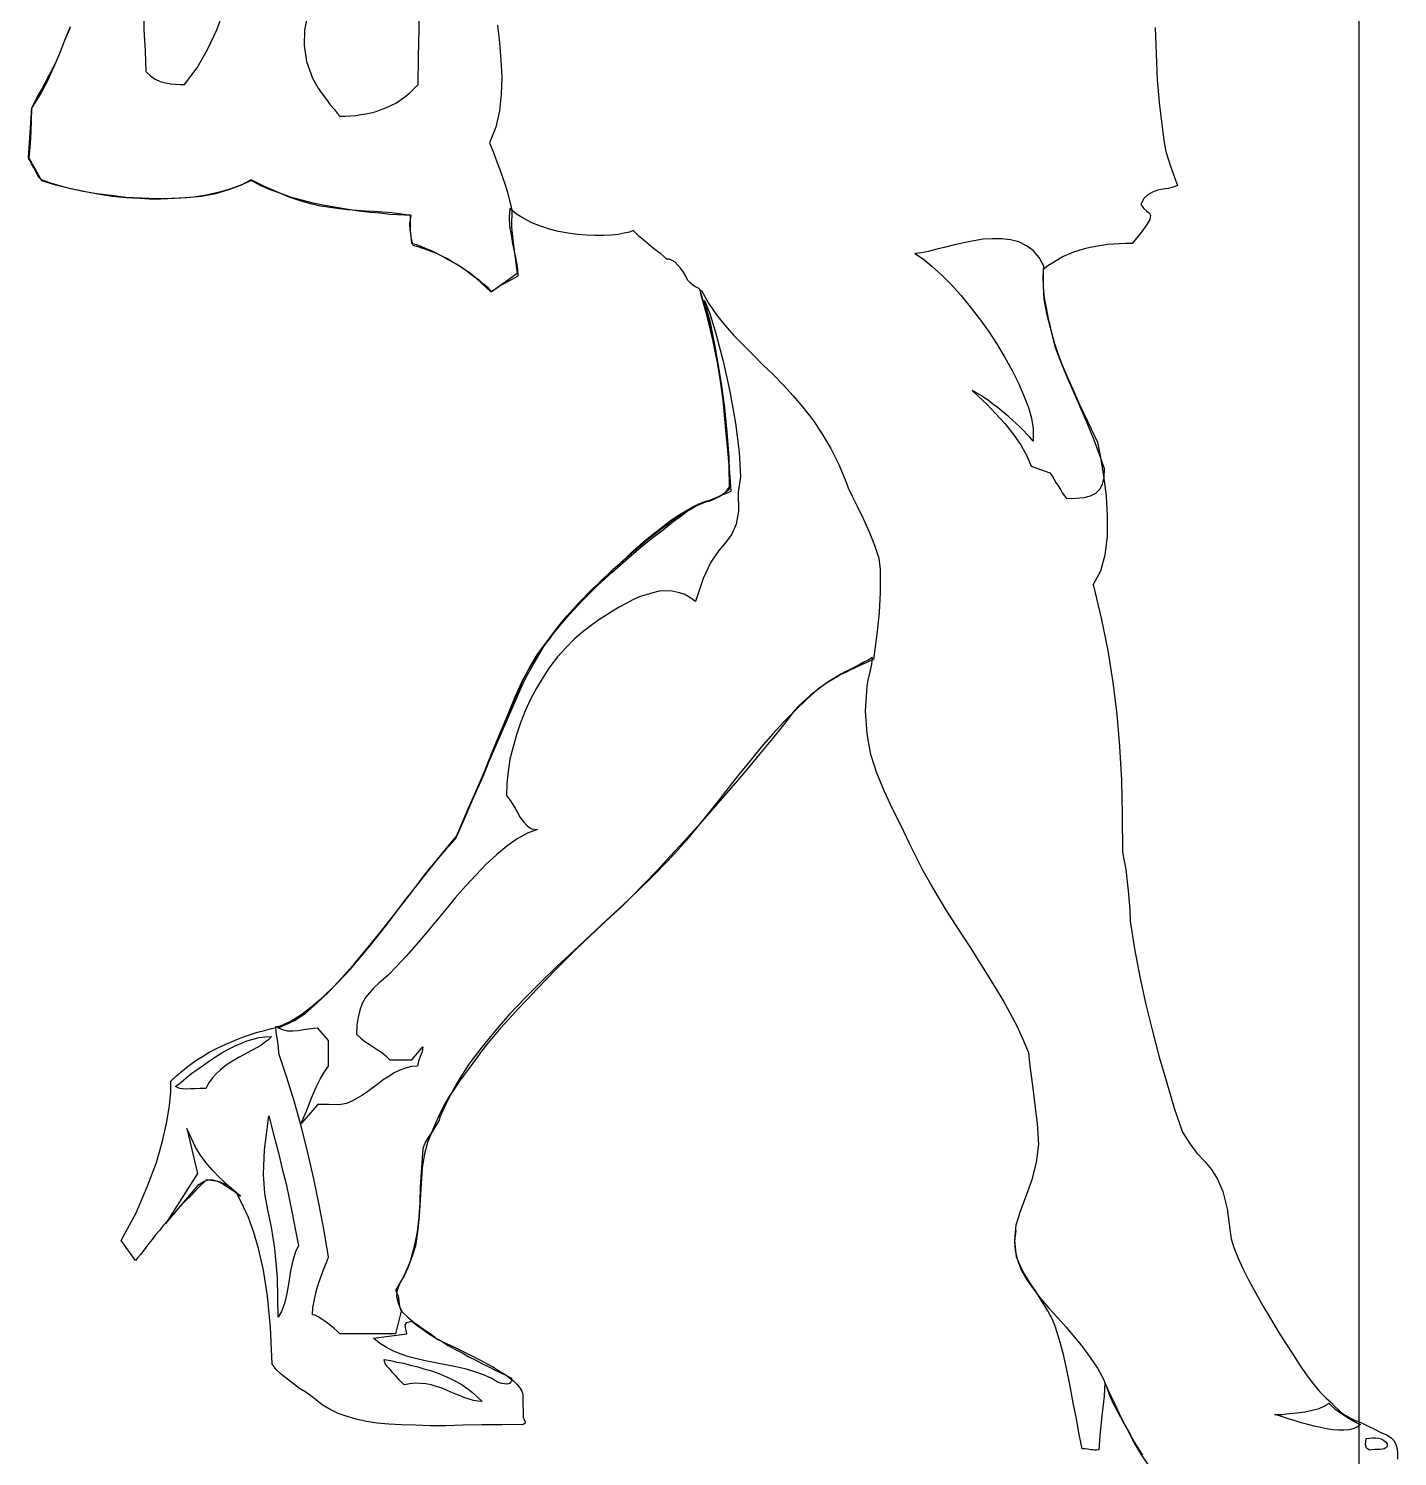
# Model space of a CAD drawing. Extents: x 11 to 592, y 33 to 88.
# Drawn here: x 274.67 to 281.45, y 47.96 to 55.03 of the extents above; entities that cross this region are included whole.
import ezdxf

# ---------------------------------------------------------------- set-up
doc = ezdxf.new("R2010")
doc.units = 0
doc.layers.get('0').update_dxf_attribs({"linetype": 'CONTINUOUS'})
doc.layers.add('PISO', color=5, linetype='CONTINUOUS')

msp = doc.modelspace()

# ---------------------------------------------------------------- linework, layer by layer
at = {"linetype": 'CONTINUOUS'}
for points in [[(276.0528, 55.0998), (276.0379, 55.0252), (276.036, 54.9487), (276.0472, 54.8703), (276.0771, 54.7882), (276.0901, 54.764), (276.105, 54.7378), (276.1256, 54.7098), (276.1461, 54.6819), (276.1647, 54.6557), (276.1853, 54.6333), (276.2002, 54.6147), (276.2133, 54.5998), (276.2394, 54.5998), (276.2656, 54.6016), (276.2916, 54.6034), (276.316, 54.6072), (276.342, 54.6109), (276.3663, 54.6165), (276.3925, 54.6221), (276.4167, 54.6315), (276.4409, 54.6408), (276.4653, 54.652), (276.4895, 54.6632), (276.5119, 54.6781), (276.5343, 54.6949), (276.5567, 54.7136), (276.5791, 54.7341), (276.5996, 54.7565), (276.6014, 54.8909), (276.6052, 55.0327), (276.6089, 55.1782)], [(275.2411, 55.1446), (275.2429, 55.0289), (275.2485, 54.9207), (275.2523, 54.8199), (275.2747, 54.7994), (275.2989, 54.7826), (275.3232, 54.7714), (275.3493, 54.764), (275.3754, 54.7602), (275.3996, 54.7583), (275.422, 54.7565), (275.4444, 54.7565), (275.5061, 54.8386), (275.5583, 54.93), (275.6031, 55.027), (275.6423, 55.1315)], [(280.2179, 47.9172), (280.1825, 47.9695), (280.147, 48.0292), (280.1134, 48.0927), (280.0799, 48.1561), (280.05, 48.2196), (280.022, 48.2774), (279.9996, 48.3297), (279.9959, 48.2606), (279.9847, 48.1635), (279.9754, 48.0665), (279.9697, 47.9956), (279.9585, 47.9937), (279.9474, 47.9937), (279.9399, 47.9956), (279.9324, 47.9956), (279.9231, 47.9975), (279.9138, 47.9993), (279.9026, 48.0012), (279.8876, 48.0012), (279.8727, 48.0721), (279.8596, 48.1486), (279.8429, 48.2289), (279.8279, 48.311), (279.8112, 48.3912), (279.7943, 48.4677), (279.7757, 48.5387), (279.7551, 48.6021), (279.7402, 48.6413), (279.7178, 48.6842), (279.6898, 48.729), (279.6599, 48.7775), (279.6282, 48.8242), (279.6002, 48.8689), (279.5778, 48.9119), (279.5629, 48.951), (279.5536, 49.0332), (279.5611, 49.1097), (279.5835, 49.1824), (279.6115, 49.2571), (279.6395, 49.3336), (279.6619, 49.4176), (279.673, 49.509), (279.6656, 49.6135), (279.6581, 49.6751), (279.645, 49.7871), (279.6301, 49.8971), (279.6226, 49.9606), (279.5947, 50.0278), (279.5648, 50.0931), (279.5312, 50.1584), (279.4957, 50.2219), (279.4584, 50.2853), (279.4193, 50.3488), (279.3782, 50.4122), (279.339, 50.4756), (279.298, 50.5391), (279.2569, 50.6025), (279.2159, 50.666), (279.1766, 50.7313), (279.1375, 50.7966), (279.1001, 50.8619), (279.0666, 50.9291), (279.033, 50.9981), (278.9919, 51.0859), (278.949, 51.1698), (278.9079, 51.2557), (278.8706, 51.3453), (278.8407, 51.4386), (278.8221, 51.5412), (278.8147, 51.6532), (278.8221, 51.7763), (278.8277, 51.8062), (278.8371, 51.8473), (278.8464, 51.8864), (278.8501, 51.9181), (278.8277, 51.9051), (278.8072, 51.8957), (278.7867, 51.8846), (278.7699, 51.8752), (278.7512, 51.8659), (278.7326, 51.8566), (278.7139, 51.8473), (278.6933, 51.836), (278.6374, 51.8025), (278.5795, 51.7614), (278.5235, 51.7129), (278.4675, 51.6587), (278.4097, 51.6009), (278.3537, 51.5393), (278.2977, 51.474), (278.2436, 51.4068), (278.1876, 51.3396), (278.1335, 51.2706), (278.0813, 51.2034), (278.029, 51.1381), (277.9786, 51.0747), (277.9282, 51.015), (277.8797, 50.959), (277.8331, 50.9086), (277.764, 50.8377), (277.6893, 50.7649), (277.6129, 50.6921), (277.5326, 50.6175), (277.4524, 50.5428), (277.3702, 50.4663), (277.2881, 50.3898), (277.2079, 50.3114), (277.1295, 50.2331), (277.0531, 50.1529), (276.9821, 50.0707), (276.9149, 49.9886), (276.8515, 49.9046), (276.7973, 49.8188), (276.7489, 49.7311), (276.7078, 49.6434), (276.7041, 49.6284), (276.6948, 49.6117), (276.6817, 49.5893), (276.6668, 49.565), (276.65, 49.5426), (276.6369, 49.5203), (276.6276, 49.5015), (276.6238, 49.4866), (276.6145, 49.369), (276.6107, 49.2963), (276.6089, 49.2216), (276.6033, 49.147), (276.5958, 49.0743), (276.5809, 49.0015), (276.5604, 48.9287), (276.5286, 48.8559), (276.4876, 48.785), (276.5007, 48.7588), (276.5044, 48.7328), (276.5081, 48.7047), (276.5212, 48.6786), (276.5492, 48.6525), (276.5753, 48.6301), (276.6014, 48.6114), (276.6257, 48.5946), (276.6462, 48.5797), (276.6649, 48.5685), (276.6817, 48.5555), (276.6948, 48.5442), (276.7414, 48.5218), (276.7843, 48.5014), (276.8272, 48.4808), (276.8665, 48.4603), (276.9056, 48.4416), (276.9411, 48.4211), (276.9728, 48.4043), (277.0027, 48.3856), (277.0307, 48.3689), (277.0531, 48.3521), (277.0736, 48.3352), (277.0904, 48.3185), (277.1034, 48.3017), (277.1128, 48.2868), (277.1184, 48.2699), (277.1184, 48.255), (277.1202, 48.1561), (277.1258, 48.1449), (277.1295, 48.1337), (277.1277, 48.1262), (277.1202, 48.1206), (277.0138, 48.1188), (276.9149, 48.1188), (276.8235, 48.1169), (276.7376, 48.1151), (276.6593, 48.1151), (276.5865, 48.1169), (276.5175, 48.1188), (276.4559, 48.1225), (276.3981, 48.1281), (276.3439, 48.1356), (276.2936, 48.1468), (276.2488, 48.1599), (276.204, 48.1748), (276.1647, 48.1953), (276.1256, 48.2177), (276.0901, 48.2457), (276.0696, 48.2625), (276.0435, 48.2811), (276.0136, 48.2998), (275.9838, 48.3222), (275.9539, 48.3446), (275.9241, 48.3689), (275.8979, 48.3931), (275.8774, 48.4192), (275.87, 48.6021), (275.855, 48.757), (275.8345, 48.8857), (275.8102, 48.9921), (275.7859, 49.0761), (275.7599, 49.1451), (275.7356, 49.1992), (275.7151, 49.244), (275.702, 49.2645), (275.6852, 49.2832), (275.6665, 49.2982), (275.6441, 49.3112), (275.6217, 49.3206), (275.5975, 49.3262), (275.5751, 49.3299), (275.5527, 49.3317), (275.5135, 49.2944), (275.4781, 49.2571), (275.4444, 49.2235), (275.4146, 49.1918), (275.3885, 49.1619), (275.3643, 49.134), (275.3399, 49.1078), (275.3195, 49.0817), (275.3008, 49.0593), (275.284, 49.0369), (275.2672, 49.0164), (275.2523, 48.9977), (275.2392, 48.9791), (275.2261, 48.9623), (275.213, 48.9473), (275.2019, 48.9324), (275.1309, 49.0313), (275.2037, 49.1694), (275.2597, 49.2982), (275.3045, 49.4176), (275.3344, 49.5239), (275.3568, 49.6191), (275.3698, 49.7012), (275.3754, 49.7684), (275.3754, 49.8207), (275.4053, 49.8487), (275.437, 49.8747), (275.4688, 49.9009), (275.5005, 49.9233), (275.5322, 49.9438), (275.5658, 49.9643), (275.5993, 49.9812), (275.633, 49.998), (275.6684, 50.0129), (275.702, 50.0278), (275.7356, 50.0409), (275.771, 50.052), (275.8046, 50.0633), (275.8401, 50.0726), (275.8737, 50.0819), (275.9073, 50.0894), (275.9632, 50.1155), (276.0193, 50.1491), (276.0752, 50.192), (276.1293, 50.2386), (276.1853, 50.2909), (276.2394, 50.3488), (276.2936, 50.4103), (276.3495, 50.4756), (276.4036, 50.5447), (276.4578, 50.6138), (276.5119, 50.6846), (276.5679, 50.7556), (276.622, 50.8284), (276.6779, 50.8974), (276.734, 50.9664), (276.7899, 51.0336), (277.0922, 51.7278), (277.1165, 51.7838), (277.1426, 51.836), (277.1706, 51.8864), (277.1986, 51.9331), (277.2247, 51.976), (277.2546, 52.017), (277.2826, 52.0563), (277.3105, 52.0917), (277.3385, 52.1253), (277.3666, 52.157), (277.3926, 52.1868), (277.4188, 52.213), (277.443, 52.2391), (277.4673, 52.2615), (277.4897, 52.282), (277.5102, 52.3026), (277.5382, 52.3287), (277.5662, 52.3567), (277.5979, 52.3847), (277.6315, 52.4145), (277.6651, 52.4462), (277.7006, 52.4779), (277.7361, 52.5078), (277.7734, 52.5377), (277.8107, 52.5675), (277.848, 52.5955), (277.8834, 52.6198), (277.9208, 52.6422), (277.9562, 52.6627), (277.9898, 52.6795), (278.0234, 52.6926), (278.0551, 52.7), (278.0738, 52.7075), (278.0906, 52.7168), (278.1074, 52.7262), (278.1204, 52.7373), (278.1298, 52.7467), (278.1373, 52.7579), (278.1428, 52.7691), (278.1428, 52.7803), (278.1391, 52.909), (278.1298, 53.0341), (278.1186, 53.1554), (278.1018, 53.2748), (278.0813, 53.3943), (278.057, 53.5099), (278.029, 53.6257), (277.9954, 53.7413), (277.9879, 53.7469), (277.9805, 53.7507), (277.973, 53.7544), (277.9675, 53.7581), (277.96, 53.7618), (277.9544, 53.7675), (277.9451, 53.7749), (277.9357, 53.7861), (277.9245, 53.8066), (277.9133, 53.8272), (277.9003, 53.8458), (277.8854, 53.8607), (277.8723, 53.8756), (277.8573, 53.885), (277.8442, 53.8906), (277.8293, 53.8906), (277.8162, 53.9037), (277.8013, 53.9168), (277.7845, 53.9298), (277.7659, 53.9448), (277.7435, 53.9615), (277.7211, 53.9821), (277.6931, 54.0045), (277.6651, 54.0324), (277.6465, 54.025), (277.6203, 54.0194), (277.5905, 54.0138), (277.5569, 54.01), (277.5177, 54.0082), (277.4767, 54.0082), (277.4337, 54.01), (277.3889, 54.0138), (277.3423, 54.0194), (277.2956, 54.0287), (277.2508, 54.0399), (277.206, 54.0548), (277.1632, 54.0717), (277.1239, 54.0921), (277.0866, 54.1145), (277.0549, 54.1425), (277.0512, 54.0996), (277.0531, 54.0548), (277.0605, 54.0119), (277.068, 53.9672), (277.0773, 53.9242), (277.0848, 53.8831), (277.0922, 53.844), (277.0941, 53.8066), (277.068, 53.7917), (277.0456, 53.7805), (277.0269, 53.7712), (277.012, 53.7618), (276.997, 53.7525), (276.9859, 53.7451), (276.9746, 53.7376), (276.9635, 53.7302), (276.9467, 53.7488), (276.9262, 53.7656), (276.9056, 53.7842), (276.8814, 53.8029), (276.8571, 53.8216), (276.831, 53.8383), (276.8048, 53.857), (276.7769, 53.8738), (276.7489, 53.8887), (276.7209, 53.9037), (276.6929, 53.9186), (276.6668, 53.9317), (276.6406, 53.9428), (276.6145, 53.9541), (276.5921, 53.9615), (276.5697, 53.969), (276.566, 54.0082), (276.5604, 54.0362), (276.5585, 54.066), (276.566, 54.1071), (276.5175, 54.1145), (276.4708, 54.1201), (276.426, 54.1239), (276.3831, 54.1276), (276.3402, 54.1295), (276.2973, 54.1314), (276.2525, 54.135), (276.2095, 54.1407), (276.1647, 54.1463), (276.1163, 54.1538), (276.0677, 54.1649), (276.0155, 54.1798), (275.9614, 54.1985), (275.9035, 54.2228), (275.8401, 54.2508), (275.7729, 54.2843), (275.7207, 54.2564), (275.6609, 54.234), (275.5975, 54.2153), (275.5285, 54.2022), (275.4557, 54.1948), (275.381, 54.1911), (275.3045, 54.1892), (275.2299, 54.1929), (275.1533, 54.1967), (275.0806, 54.206), (275.0097, 54.2153), (274.9425, 54.2265), (274.8809, 54.2395), (274.8249, 54.2545), (274.7764, 54.2694), (274.7353, 54.2843), (274.726, 54.2937), (274.7167, 54.3086), (274.7055, 54.3273), (274.6962, 54.346), (274.6868, 54.3627), (274.6794, 54.3777), (274.6738, 54.3888), (274.6719, 54.3926), (274.6887, 54.6408), (274.6999, 54.6632), (274.7148, 54.693), (274.7335, 54.7266), (274.754, 54.764), (274.7745, 54.8031), (274.7951, 54.8423), (274.8137, 54.8796), (274.8287, 54.9151), (274.8511, 54.9748), (274.8772, 55.0345)], [(276.9934, 55.0494), (277.0027, 54.9617), (277.0101, 54.8759), (277.0138, 54.792), (277.012, 54.7079), (277.0027, 54.6258), (276.984, 54.5456), (276.9541, 54.4672), (276.9728, 54.4187), (276.9896, 54.3739), (277.0045, 54.3347), (277.0176, 54.2974), (277.0307, 54.2601), (277.0418, 54.2228), (277.0531, 54.1817), (277.0642, 54.1369), (277.0624, 54.0493), (277.0698, 53.9727), (277.081, 53.898), (277.0904, 53.8197), (276.9616, 53.7283), (276.9373, 53.7507), (276.9131, 53.7731), (276.8907, 53.7935), (276.8665, 53.8123), (276.8421, 53.8309), (276.8179, 53.8477), (276.7937, 53.8645), (276.7694, 53.8776), (276.7451, 53.8925), (276.7209, 53.9037), (276.6966, 53.9168), (276.6724, 53.9261), (276.6481, 53.9354), (276.6238, 53.9448), (276.5996, 53.9522), (276.5753, 53.9597), (276.566, 54.0007), (276.5623, 54.0362), (276.5623, 54.0717), (276.5623, 54.109), (276.5324, 54.109), (276.4988, 54.1108), (276.4578, 54.1127), (276.4111, 54.1183), (276.3626, 54.122), (276.3085, 54.1295), (276.2543, 54.1369), (276.1965, 54.1463), (276.1387, 54.1574), (276.0808, 54.1687), (276.0248, 54.1836), (275.9688, 54.1985), (275.9148, 54.2172), (275.8643, 54.2359), (275.8177, 54.2564), (275.7748, 54.2806), (275.7225, 54.2583), (275.6684, 54.2377), (275.6106, 54.2209), (275.5509, 54.2078), (275.4892, 54.1985), (275.4258, 54.1929), (275.3605, 54.1892), (275.2933, 54.1873), (275.2243, 54.1911), (275.1552, 54.1948), (275.0862, 54.2022), (275.0153, 54.2135), (274.9462, 54.2265), (274.8753, 54.2415), (274.8063, 54.2583), (274.7372, 54.2788), (274.6756, 54.3908), (274.6813, 54.4635), (274.6849, 54.5213), (274.6868, 54.5774), (274.6887, 54.6389), (274.7297, 54.7043), (274.7652, 54.7733), (274.7969, 54.8423), (274.8268, 54.9114), (274.8529, 54.9786), (274.879, 55.0438)], [(280.2478, 55.0383), (280.2534, 54.9076), (280.259, 54.7789), (280.2702, 54.6501), (280.287, 54.5195), (280.2889, 54.4933), (280.2945, 54.4598), (280.3019, 54.4243), (280.3131, 54.3888), (280.3243, 54.3515), (280.3373, 54.3161), (280.3486, 54.2825), (280.3597, 54.2564), (280.3373, 54.247), (280.3131, 54.2415), (280.287, 54.2377), (280.2608, 54.2321), (280.2348, 54.2228), (280.2124, 54.2097), (280.1918, 54.1911), (280.1769, 54.1612), (280.1918, 54.1425), (280.2068, 54.1295), (280.2198, 54.1183), (280.2254, 54.1071), (280.2217, 54.0884), (280.2068, 54.0623), (280.1787, 54.0231), (280.134, 53.969), (280.1041, 53.969), (280.0724, 53.9672), (280.0425, 53.9652), (280.0127, 53.9634), (279.9847, 53.9597), (279.9548, 53.9541), (279.9268, 53.9484), (279.8988, 53.9428), (279.8709, 53.9335), (279.8447, 53.9261), (279.8186, 53.9149), (279.7925, 53.9037), (279.7664, 53.8887), (279.742, 53.8738), (279.7178, 53.8589), (279.6936, 53.8403), (279.6936, 53.7581), (279.6973, 53.6928), (279.7103, 53.6219), (279.7365, 53.5212), (279.7495, 53.4744), (279.7664, 53.4241), (279.7868, 53.3719), (279.8112, 53.314), (279.841, 53.2468), (279.8746, 53.1722), (279.9157, 53.0863), (279.9623, 52.9856), (279.9772, 52.909), (279.9921, 52.8176), (280.0052, 52.7187), (280.0108, 52.6179), (280.0108, 52.519), (279.9996, 52.4257), (279.9772, 52.3455), (279.9417, 52.2802), (279.9809, 52.1141), (280.0145, 51.9536), (280.0388, 51.795), (280.0593, 51.6382), (280.0724, 51.4778), (280.0817, 51.3117), (280.0855, 51.1381), (280.0873, 50.9553), (280.1041, 50.8694), (280.1153, 50.7631), (280.1228, 50.6697), (280.1247, 50.6156), (280.147, 50.4756), (280.1731, 50.3376), (280.203, 50.2013), (280.2348, 50.0688), (280.2683, 49.9401), (280.3056, 49.8132), (280.3429, 49.6881), (280.3841, 49.5687), (280.4214, 49.509), (280.4568, 49.4624), (280.4941, 49.4232), (280.5277, 49.384), (280.5576, 49.3355), (280.5837, 49.2739), (280.6042, 49.1881), (280.6191, 49.0743), (280.6247, 49.0406), (280.6378, 48.9977), (280.6584, 48.9473), (280.6826, 48.8932), (280.7125, 48.8335), (280.746, 48.7719), (280.7815, 48.7085), (280.8188, 48.645), (280.858, 48.5815), (280.8953, 48.5218), (280.9326, 48.464), (280.9662, 48.4118), (280.9979, 48.367), (281.026, 48.3297), (281.0465, 48.3017), (281.0633, 48.283), (281.0931, 48.2531), (281.1174, 48.2307), (281.1379, 48.2102), (281.1547, 48.1953), (281.1678, 48.1823), (281.1809, 48.1729), (281.192, 48.1654), (281.2014, 48.1599), (281.2126, 48.1542), (281.2238, 48.1486), (281.2387, 48.1412), (281.2555, 48.1356), (281.276, 48.1262), (281.3003, 48.1151), (281.3301, 48.1002), (281.3656, 48.0814), (281.3955, 48.0703), (281.416, 48.0554), (281.4309, 48.0404), (281.4403, 48.0217), (281.4458, 48.0012), (281.4477, 47.9769), (281.4477, 47.9489)], [(279.0591, 53.9186), (279.102, 53.8906), (279.1449, 53.8552), (279.1916, 53.8141), (279.2383, 53.7656), (279.2867, 53.7133), (279.3334, 53.6555), (279.3782, 53.5958), (279.423, 53.5342), (279.4659, 53.4689), (279.5051, 53.4036), (279.5405, 53.3401), (279.5723, 53.2767), (279.5984, 53.2151), (279.6208, 53.1573), (279.6357, 53.1031), (279.645, 53.0528), (279.645, 52.9893), (279.6301, 53.008), (279.6133, 53.0248), (279.5965, 53.0434), (279.5778, 53.0602), (279.5611, 53.077), (279.5424, 53.0938), (279.5237, 53.1106), (279.5051, 53.1274), (279.4846, 53.1442), (279.4659, 53.1591), (279.4454, 53.174), (279.4249, 53.189), (279.4043, 53.2039), (279.3838, 53.217), (279.3632, 53.23), (279.3428, 53.2412), (279.3745, 53.2114), (279.4155, 53.174), (279.4584, 53.1274), (279.5051, 53.077), (279.548, 53.0229), (279.5853, 52.9687), (279.6152, 52.9146), (279.6339, 52.8662), (279.7271, 52.8325), (279.7365, 52.8194), (279.7477, 52.8027), (279.757, 52.7859), (279.7682, 52.7691), (279.7794, 52.7504), (279.7888, 52.7337), (279.7999, 52.7187), (279.8092, 52.7056), (279.8578, 52.7075), (279.8969, 52.7113), (279.9287, 52.7187), (279.9548, 52.7318), (279.9754, 52.7523), (279.9884, 52.7766), (279.9959, 52.8101), (279.9978, 52.8531), (279.9716, 52.9296), (279.9436, 53.0024), (279.9138, 53.0752), (279.882, 53.1479), (279.8503, 53.2207), (279.8186, 53.2953), (279.7868, 53.3719), (279.7551, 53.4521), (279.744, 53.4988), (279.7327, 53.5491), (279.7197, 53.5976), (279.7103, 53.6499), (279.701, 53.7003), (279.6954, 53.7525), (279.6936, 53.8048), (279.6973, 53.857), (279.6749, 53.9), (279.645, 53.9335), (279.6115, 53.9578), (279.5742, 53.9765), (279.5331, 53.9876), (279.4902, 53.9914), (279.4435, 53.9914), (279.3969, 53.9895), (279.3502, 53.9821), (279.3017, 53.9727), (279.255, 53.9615), (279.2103, 53.9503), (279.1673, 53.941), (279.1263, 53.9298), (279.0908, 53.9224), (279.0591, 53.9186)], [(278.0029, 53.7357), (278.0383, 53.6741), (278.0775, 53.6163), (278.1186, 53.564), (278.1634, 53.5137), (278.21, 53.4651), (278.2586, 53.4167), (278.307, 53.3681), (278.3574, 53.3196), (278.4078, 53.2692), (278.4563, 53.2151), (278.5049, 53.1591), (278.5534, 53.0956), (278.5982, 53.0285), (278.643, 52.9538), (278.684, 52.8717), (278.7213, 52.7821), (278.7288, 52.7597), (278.7475, 52.7206), (278.7736, 52.6683), (278.8034, 52.6068), (278.8333, 52.5414), (278.8595, 52.4743), (278.8799, 52.4108), (278.8874, 52.3548), (278.8874, 52.2429), (278.8818, 52.1421), (278.8706, 52.0339), (278.8538, 51.9088), (278.8314, 51.8995), (278.809, 51.8883), (278.7867, 51.879), (278.7643, 51.8677), (278.74, 51.8584), (278.7176, 51.8453), (278.6933, 51.8342), (278.6691, 51.8193), (278.643, 51.8043), (278.6187, 51.7894), (278.5926, 51.7707), (278.5683, 51.7521), (278.5422, 51.7315), (278.5161, 51.7073), (278.4881, 51.683), (278.4619, 51.6551), (278.4153, 51.5934), (278.363, 51.5282), (278.3052, 51.4591), (278.2455, 51.3863), (278.182, 51.3117), (278.1167, 51.2351), (278.0496, 51.1587), (277.9824, 51.0822), (277.9152, 51.0075), (277.848, 50.9347), (277.7827, 50.8638), (277.7192, 50.7985), (277.6595, 50.7369), (277.6036, 50.681), (277.5513, 50.6324), (277.5046, 50.5895), (277.4804, 50.5671), (277.4505, 50.5391), (277.415, 50.5055), (277.374, 50.4663), (277.3311, 50.4234), (277.2844, 50.3768), (277.2378, 50.3282), (277.1893, 50.2779), (277.1408, 50.2275), (277.0941, 50.1771), (277.0493, 50.1285), (277.0083, 50.0838), (276.971, 50.0409), (276.9392, 50.0016), (276.9131, 49.9699), (276.8944, 49.9419), (276.8478, 49.8785), (276.8086, 49.8263), (276.7787, 49.7815), (276.7507, 49.7404), (276.7265, 49.6975), (276.7022, 49.649), (276.6761, 49.5893), (276.6462, 49.5165), (276.6313, 49.4605), (276.6201, 49.3914), (276.6145, 49.3149), (276.6107, 49.2328), (276.6052, 49.1507), (276.5977, 49.0743), (276.5865, 49.0051), (276.5697, 48.9492), (276.5492, 48.897), (276.5305, 48.8578), (276.5137, 48.8279), (276.5026, 48.8036), (276.4951, 48.7794), (276.4932, 48.7551), (276.5007, 48.7234), (276.5156, 48.6823), (276.4876, 48.5704), (276.2133, 48.5704), (276.2002, 48.5835), (276.1835, 48.5984), (276.1647, 48.6133), (276.1443, 48.6283), (276.1237, 48.6432), (276.105, 48.6543), (276.0901, 48.6618), (276.0771, 48.6637), (276.079, 48.701), (276.0864, 48.7402), (276.0957, 48.7794), (276.1069, 48.8185), (276.12, 48.8559), (276.1331, 48.8913), (276.1461, 48.923), (276.1573, 48.9492), (276.1349, 49.0798), (276.1107, 49.2086), (276.0845, 49.3373), (276.0547, 49.4661), (276.0229, 49.593), (275.9875, 49.7162), (275.9502, 49.8393), (275.911, 49.9588), (275.9091, 49.9886), (275.9035, 50.026), (275.8979, 50.0614), (275.896, 50.0912), (275.939, 50.0987), (275.9875, 50.1211), (276.0416, 50.1565), (276.0995, 50.2069), (276.1592, 50.2648), (276.2226, 50.332), (276.288, 50.4066), (276.3533, 50.485), (276.4167, 50.5634), (276.4802, 50.6436), (276.5417, 50.7238), (276.5996, 50.7985), (276.6555, 50.8676), (276.7041, 50.9291), (276.7489, 50.9814), (276.7862, 51.0225), (276.8291, 51.1195), (276.8627, 51.1978), (276.8907, 51.2613), (276.9131, 51.3117), (276.9299, 51.3509), (276.9429, 51.3844), (276.9541, 51.4106), (276.9635, 51.4348), (276.9728, 51.4572), (276.9821, 51.4834), (276.9934, 51.5113), (277.0083, 51.5486), (277.0288, 51.5934), (277.0531, 51.6513), (277.0829, 51.7222), (277.1221, 51.8099), (277.1519, 51.8677), (277.1893, 51.9312), (277.2359, 51.9946), (277.2863, 52.0618), (277.3442, 52.129), (277.4057, 52.1962), (277.4692, 52.2615), (277.5364, 52.3268), (277.6036, 52.3884), (277.6707, 52.4481), (277.7361, 52.5023), (277.7995, 52.5526), (277.861, 52.5974), (277.917, 52.6347), (277.9675, 52.6646), (278.0122, 52.687), (278.0234, 52.6889), (278.0402, 52.6926), (278.057, 52.7), (278.0756, 52.7094), (278.0943, 52.7187), (278.113, 52.7299), (278.1279, 52.743), (278.141, 52.7542), (278.1391, 52.8736), (278.1317, 52.9967), (278.1186, 53.1218), (278.1036, 53.2468), (278.0831, 53.3699), (278.0589, 53.4913), (278.0308, 53.6088), (277.9992, 53.7189), (277.9973, 53.7338), (277.9973, 53.7357), (277.9992, 53.7357), (278.0029, 53.7357)], [(278.0178, 53.6872), (278.0421, 53.6275), (278.0738, 53.523), (278.1093, 53.3868), (278.1428, 53.2356), (278.1708, 53.0788), (278.1895, 52.9352), (278.1951, 52.8158), (278.1839, 52.7373), (278.1858, 52.6441), (278.1746, 52.5788), (278.1522, 52.5302), (278.1242, 52.491), (278.0887, 52.4481), (278.0496, 52.3903), (278.0103, 52.31), (277.973, 52.1962), (277.9451, 52.2167), (277.917, 52.2316), (277.8872, 52.241), (277.8573, 52.2466), (277.8256, 52.2485), (277.7938, 52.2466), (277.7621, 52.2391), (277.7286, 52.2298), (277.695, 52.2186), (277.6633, 52.2037), (277.6296, 52.1868), (277.5961, 52.1682), (277.5625, 52.1477), (277.5289, 52.1271), (277.4953, 52.1047), (277.4636, 52.0823), (277.417, 52.0469), (277.3722, 52.0096), (277.3311, 51.9667), (277.2901, 51.9219), (277.2527, 51.8734), (277.2191, 51.8211), (277.1855, 51.767), (277.1557, 51.7129), (277.1295, 51.6551), (277.1072, 51.5953), (277.0866, 51.5356), (277.0698, 51.4759), (277.0549, 51.4162), (277.0456, 51.3546), (277.04, 51.2948), (277.0381, 51.2351), (277.0567, 51.2091), (277.0736, 51.1829), (277.0904, 51.1549), (277.1053, 51.127), (277.1221, 51.1046), (277.1408, 51.084), (277.1632, 51.0709), (277.1911, 51.0672), (277.1408, 51.0485), (277.0904, 51.0205), (277.04, 50.9851), (276.9877, 50.9422), (276.9373, 50.8956), (276.8869, 50.8433), (276.8347, 50.7873), (276.7843, 50.7294), (276.7358, 50.6697), (276.6854, 50.61), (276.6369, 50.5503), (276.5884, 50.4944), (276.5417, 50.4402), (276.4951, 50.3898), (276.4503, 50.345), (276.4055, 50.3058), (276.3812, 50.2834), (276.3588, 50.2592), (276.3402, 50.235), (276.3234, 50.2051), (276.3122, 50.1733), (276.3029, 50.1379), (276.2973, 50.0987), (276.2954, 50.0539), (276.316, 50.0334), (276.3364, 50.0166), (276.357, 50.0036), (276.3775, 49.9905), (276.3981, 49.9774), (276.4185, 49.9643), (276.4391, 49.9475), (276.4596, 49.927), (276.5697, 49.927), (276.6238, 49.9905), (276.6201, 49.9662), (276.6107, 49.9438), (276.6014, 49.9195), (276.5977, 49.8953), (276.5679, 49.8935), (276.538, 49.886), (276.51, 49.8747), (276.482, 49.8617), (276.4559, 49.8449), (276.4279, 49.8281), (276.4018, 49.8076), (276.3775, 49.789), (276.3514, 49.7702), (276.3253, 49.7516), (276.2991, 49.7367), (276.2712, 49.7218), (276.245, 49.7105), (276.217, 49.705), (276.1871, 49.7031), (276.1573, 49.705), (276.1032, 49.705), (276.0211, 49.6117), (276.0323, 49.6397), (276.0472, 49.6732), (276.0621, 49.7124), (276.079, 49.7535), (276.0976, 49.7945), (276.1163, 49.8337), (276.1368, 49.8673), (276.1573, 49.8953), (276.1573, 50.0222), (276.1032, 50.0838), (276.0808, 50.0819), (276.0584, 50.0782), (276.0323, 50.0744), (276.0062, 50.0707), (275.98, 50.0688), (275.9539, 50.0688), (275.9297, 50.0744), (275.9073, 50.0838), (275.9688, 50.1155), (276.0286, 50.1547), (276.0883, 50.2013), (276.148, 50.2536), (276.204, 50.3114), (276.2618, 50.373), (276.316, 50.4365), (276.3719, 50.5037), (276.426, 50.5727), (276.4783, 50.6417), (276.5324, 50.7108), (276.5847, 50.7798), (276.635, 50.8452), (276.6873, 50.9105), (276.7376, 50.9702), (276.788, 51.0261), (276.8142, 51.0915), (276.8478, 51.1698), (276.8869, 51.2594), (276.928, 51.3546), (276.969, 51.4535), (277.0083, 51.5486), (277.0456, 51.6382), (277.0773, 51.7166), (277.1165, 51.8043), (277.165, 51.8883), (277.221, 51.9722), (277.2826, 52.0525), (277.3479, 52.1309), (277.417, 52.2037), (277.4878, 52.2746), (277.5588, 52.3399), (277.6278, 52.4015), (277.6931, 52.4575), (277.7547, 52.5078), (277.8126, 52.5507), (277.861, 52.5899), (277.9021, 52.6198), (277.932, 52.6441), (277.9506, 52.659), (278.1503, 52.743), (278.1428, 52.8344), (278.1335, 52.9445), (278.1223, 53.0639), (278.1093, 53.1927), (278.0925, 53.3233), (278.072, 53.4521), (278.0477, 53.5752), (278.0178, 53.6872)], [(275.3996, 49.7945), (275.4258, 49.815), (275.4519, 49.8374), (275.4799, 49.8598), (275.5098, 49.8804), (275.5378, 49.9009), (275.5676, 49.9215), (275.5975, 49.9419), (275.6292, 49.9606), (275.659, 49.9774), (275.6908, 49.9942), (275.7225, 50.0073), (275.7524, 50.0203), (275.7841, 50.0296), (275.8139, 50.0371), (275.8438, 50.0409), (275.8737, 50.0427), (275.8587, 50.026), (275.8401, 50.0129), (275.8214, 49.998), (275.8009, 49.9867), (275.7785, 49.9737), (275.758, 49.9625), (275.7337, 49.9494), (275.7113, 49.9382), (275.6889, 49.9252), (275.6647, 49.9102), (275.6441, 49.8953), (275.6217, 49.8767), (275.6012, 49.858), (275.5826, 49.8374), (275.5639, 49.8132), (275.549, 49.7852), (275.521, 49.7852), (275.4967, 49.7833), (275.4743, 49.7833), (275.4538, 49.7815), (275.4351, 49.7833), (275.4202, 49.7852), (275.409, 49.789), (275.3996, 49.7945)], [(275.8606, 49.649), (275.8867, 49.552), (275.9091, 49.4661), (275.9278, 49.3877), (275.9465, 49.3131), (275.9614, 49.2403), (275.9763, 49.1675), (275.9912, 49.0892), (276.008, 49.0071), (275.9931, 48.9753), (275.98, 48.9324), (275.9688, 48.882), (275.9595, 48.826), (275.9502, 48.7701), (275.939, 48.7197), (275.9241, 48.6805), (275.9073, 48.6525), (275.9035, 48.8484), (275.8904, 48.9921), (275.8737, 49.0985), (275.8569, 49.1843), (275.842, 49.2645), (275.8345, 49.3597), (275.8401, 49.481), (275.8606, 49.649)], [(275.7207, 49.2515), (275.6647, 49.3), (275.618, 49.343), (275.5807, 49.3821), (275.549, 49.4176), (275.5228, 49.4549), (275.4986, 49.4941), (275.4781, 49.537), (275.4557, 49.5874), (275.5079, 49.3635), (275.3493, 49.1153), (275.5154, 49.3093), (275.5378, 49.3242), (275.5602, 49.3317), (275.5826, 49.3317), (275.6068, 49.3262), (275.633, 49.3131), (275.659, 49.2963), (275.6889, 49.2758), (275.7207, 49.2515)], [(279.5592, 49.0817), (279.5518, 49.0295), (279.5554, 48.9809), (279.5685, 48.9305), (279.5872, 48.8839), (279.6133, 48.8372), (279.6469, 48.7906), (279.6823, 48.7439), (279.7216, 48.6973), (279.7644, 48.6506), (279.8055, 48.6039), (279.8485, 48.5536), (279.8895, 48.5051), (279.9268, 48.4528), (279.9623, 48.4006), (279.9921, 48.3446), (280.0164, 48.2868), (280.022, 48.2662), (280.0388, 48.2289), (280.0631, 48.1823), (280.091, 48.13), (280.1209, 48.0778), (280.147, 48.031), (280.1713, 47.9919), (280.1862, 47.9695)], [(276.5697, 48.6319), (276.5958, 48.6114), (276.622, 48.5928), (276.6519, 48.5722), (276.6835, 48.5517), (276.7152, 48.5331), (276.7489, 48.5125), (276.7824, 48.4939), (276.8179, 48.4752), (276.8515, 48.4566), (276.8851, 48.4397), (276.9187, 48.4211), (276.9504, 48.4062), (276.9821, 48.3894), (277.0101, 48.3763), (277.0381, 48.3632), (277.0624, 48.3501), (277.0624, 48.339), (277.0586, 48.3315), (277.0549, 48.3259), (277.0474, 48.3222), (277.0381, 48.3203), (277.0269, 48.3222), (277.0138, 48.3241), (276.997, 48.3297), (276.9616, 48.3501), (276.9243, 48.367), (276.8851, 48.38), (276.8441, 48.3931), (276.803, 48.4024), (276.762, 48.4118), (276.719, 48.4192), (276.6779, 48.4286), (276.635, 48.436), (276.594, 48.4453), (276.5548, 48.4566), (276.5156, 48.4696), (276.4783, 48.4845), (276.4429, 48.5014), (276.4092, 48.5238), (276.3794, 48.548), (276.5436, 48.5704), (276.5399, 48.5928), (276.5361, 48.6133), (276.5436, 48.6263), (276.5697, 48.6319)], [(276.4316, 48.4435), (276.4633, 48.4379), (276.4951, 48.4304), (276.5286, 48.4248), (276.5604, 48.4155), (276.594, 48.408), (276.6276, 48.3968), (276.6612, 48.3875), (276.6948, 48.3763), (276.7265, 48.3632), (276.7582, 48.3483), (276.788, 48.3334), (276.8179, 48.3166), (276.8459, 48.2979), (276.8701, 48.2793), (276.8944, 48.2569), (276.9168, 48.2345), (276.8963, 48.2363), (276.8739, 48.2401), (276.8534, 48.2457), (276.831, 48.2531), (276.8086, 48.2625), (276.7862, 48.2718), (276.762, 48.2811), (276.7376, 48.2923), (276.7134, 48.3017), (276.6892, 48.3091), (276.6649, 48.3166), (276.6388, 48.3222), (276.6126, 48.3241), (276.5847, 48.3259), (276.5585, 48.3222), (276.5305, 48.3166), (276.51, 48.339), (276.4913, 48.3595), (276.4746, 48.3763), (276.4615, 48.3931), (276.4484, 48.4062), (276.4391, 48.4192), (276.4335, 48.4323), (276.4316, 48.4435)], [(280.8412, 48.171), (280.8748, 48.171), (280.9102, 48.1748), (280.9495, 48.1785), (280.9886, 48.1841), (281.026, 48.1916), (281.0596, 48.2009), (281.0875, 48.214), (281.1081, 48.227), (281.1211, 48.214), (281.1379, 48.199), (281.1585, 48.1841), (281.1809, 48.1692), (281.2032, 48.1542), (281.2256, 48.1412), (281.2462, 48.13), (281.2648, 48.1206), (281.2499, 48.1095), (281.2293, 48.1002), (281.2089, 48.0945), (281.1827, 48.0927), (281.1566, 48.0927), (281.1267, 48.0945), (281.0969, 48.1002), (281.067, 48.1057), (281.0353, 48.1132), (281.0036, 48.1206), (280.9719, 48.13), (280.942, 48.1393), (280.914, 48.1468), (280.8879, 48.1561), (280.8636, 48.1635), (280.8412, 48.171)], [(281.2928, 48.0516), (281.3096, 48.0534), (281.3245, 48.0554), (281.3394, 48.0554), (281.3544, 48.0534), (281.3675, 48.0497), (281.3786, 48.0441), (281.388, 48.0348), (281.3973, 48.0255), (281.3973, 48.0161), (281.3955, 48.0106), (281.3898, 48.005), (281.3824, 48.0012), (281.3731, 47.9993), (281.3618, 47.9975), (281.3507, 47.9975), (281.3376, 47.9975), (281.3096, 47.9937), (281.2947, 48.0031), (281.2891, 48.0217), (281.2928, 48.0516)]]:
    msp.add_lwpolyline(points, dxfattribs=at)
at = {"layer": 'PISO'}
msp.add_line((281.2561, 86.3149), (281.2561, 47.7829), dxfattribs=at)

doc.saveas('drawing.dxf')
